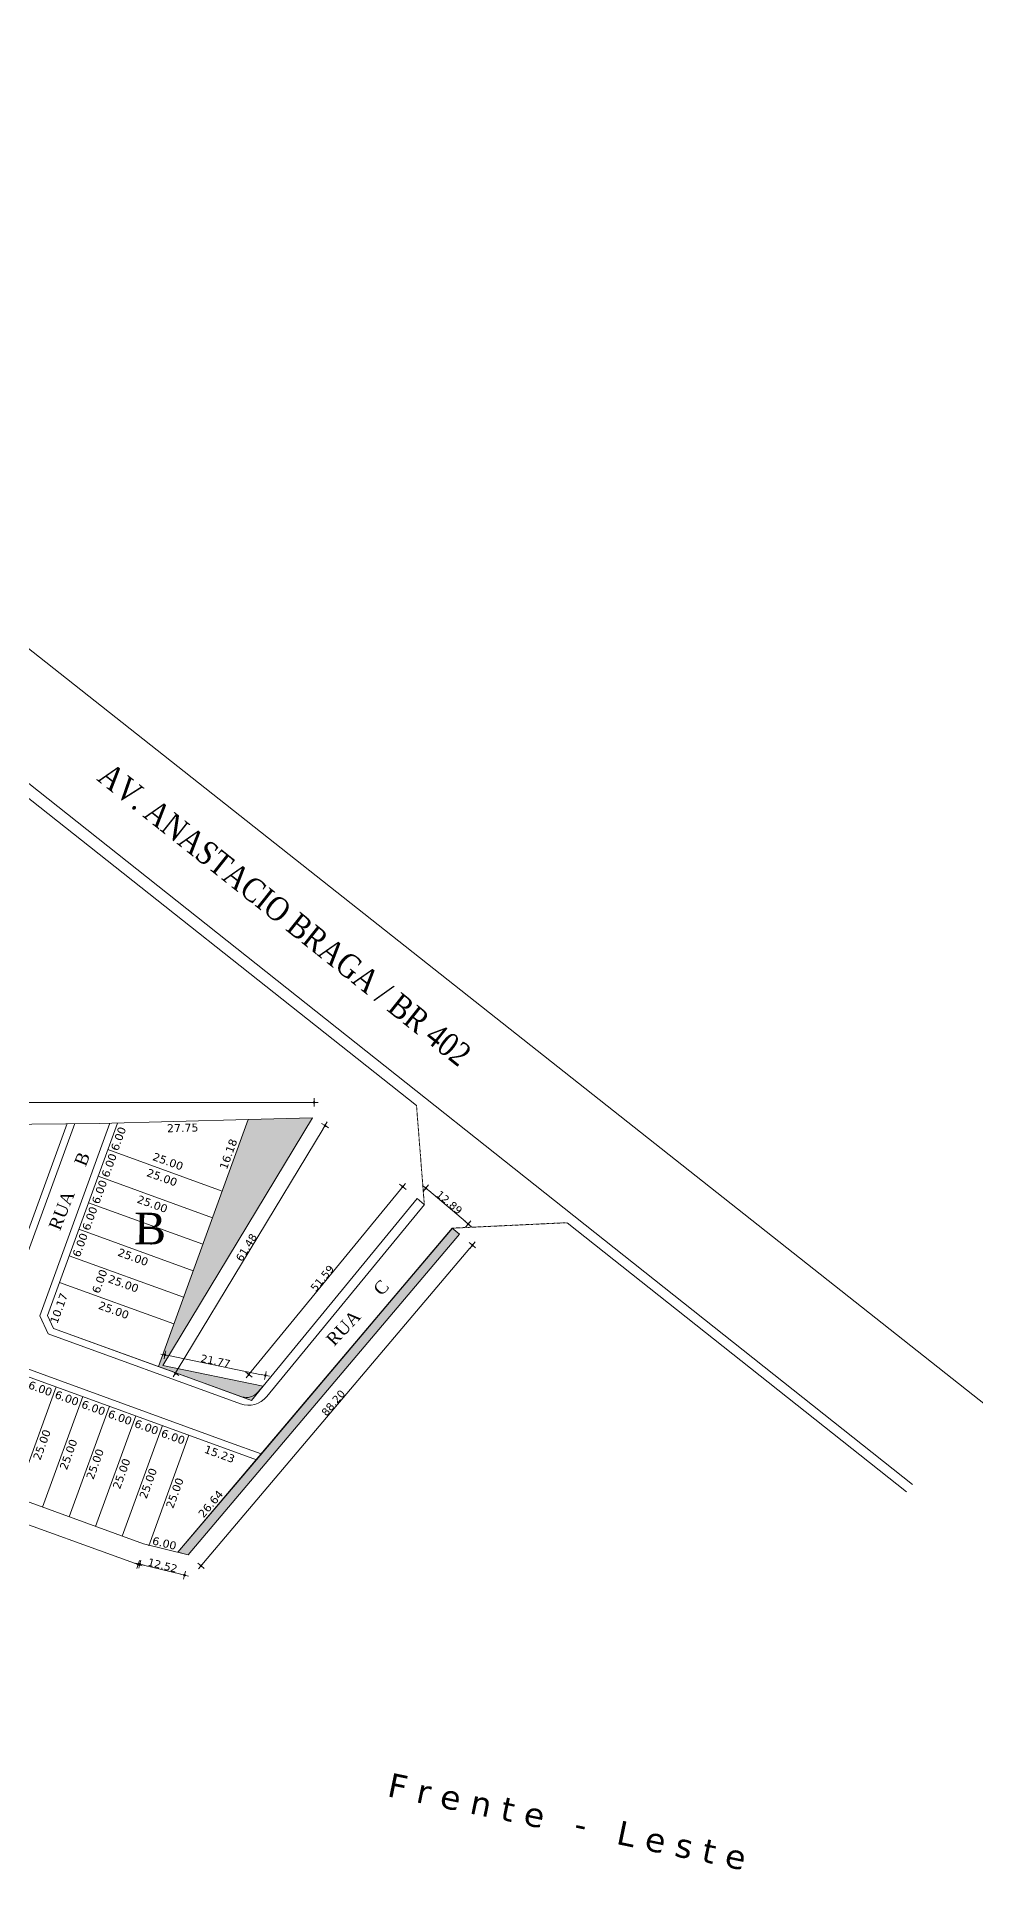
# Model space of a CAD drawing. Header units: centimetres. Extents: x 429547 to 433218, y 9613176 to 9615382.
# Drawn here: x 432712.5 to 432911.9, y 9614519.5 to 9614908.8 of the extents above; entities that cross this region are included whole.
import ezdxf
from ezdxf.enums import TextEntityAlignment as Align

# ---------------------------------------------------------------- set-up
doc = ezdxf.new("R2010")
doc.units = ezdxf.units.CM
doc.header["$LTSCALE"] = 0.05
doc.linetypes.add('CONTINUO', pattern=[0])
doc.linetypes.add('DASHED2', pattern=[0.375, 0.25, -0.125])
for name, color, linetype, lineweight in [('AREAS', 6, 'Continuous', 20), ('CERCA', 1, 'FENCELINE1', 15), ('DIM NOVO', 4, 'Continuous', 20), ('p vista', 1, 'Continuous', 50)]:
    doc.layers.add(name, color=color, linetype=linetype, lineweight=lineweight)
for name, color, linetype in [('Cotas', 4, 'Continuous'), ('DIM', 7, 'Continuous'), ('Hachura', 252, 'Continuous'), ('PENA-02', 2, 'Continuous'), ('PVISTA', 1, 'CONTINUO')]:
    doc.layers.add(name, color=color, linetype=linetype)
doc.styles.add('LEALTÀ PADRÃO', font='verdana.ttf')
doc.styles.add('style1', font='times.ttf')
doc.styles.add('VIDAL', font='times.ttf', dxfattribs={"width": 0.85})
doc.linetypes.add('FENCELINE1', pattern='A,0.25,-0.1,[133,ltypeshp.shx,S=0.1,R=0,X=-0.1,Y=0],-0.1,1', length=1.45)

msp = doc.modelspace()

# ---------------------------------------------------------------- hatches: boundary and pattern name
at = {"layer": 'Hachura', "linetype": 'Continuous', "lineweight": 0, "true_color": 0x139b48}
h = msp.add_hatch(dxfattribs=at)
h.set_pattern_fill('CROSS', color=114, scale=0.1)
h.set_pattern_definition([(0, (0, -1000), (0.635, 0.635), [0.3175, -0.9525000000000001]), (90, (0.15875, -1000.15875), (-0.635, 0.635), [0.3175, -0.9525000000000001])])
h.paths.add_polyline_path([(432771.0731855543, 9614679.135866411), (432757.4343539504, 9614678.77117207), (432738.3663953225, 9614626.327654801), (432758.1610008262, 9614619.130526569), (432760.6173315311, 9614622.126806464), (432739.2924790777, 9614626.506711468)])
h = msp.add_hatch(dxfattribs=at)
h.set_pattern_fill('CROSS', color=114, scale=0.1)
h.set_pattern_definition([(0, (-32.27454728545854, -985.6010884493589), (0.635, 0.635), [0.3175, -0.9525000000000001]), (90, (-32.11579728545854, -985.759838449359), (-0.635, 0.635), [0.3175, -0.9525000000000001])])
h.paths.add_polyline_path([(432802.3260295086, 9614654.408753552), (432800.790504364, 9614655.708100056), (432772.4121309419, 9614622.162793616), (432774.0089709759, 9614620.944581171)])
h.paths.add_polyline_path([(432774.0089709762, 9614620.944581171), (432772.412130942, 9614622.162793616), (432742.5377746632, 9614586.849126367), (432744.7012333928, 9614586.309656734)])

# ---------------------------------------------------------------- linework, layer by layer
at = {"layer": 'AREAS', "color": 7, "linetype": 'Continuous', "lineweight": 9}
for p, q in [((432738.3663953225, 9614626.327654801, -1.123782759066671), (432757.4343539504, 9614678.77117207, -1.123782759066671)), ((432771.0731855543, 9614679.135866411, -1.123782759066671), (432739.2924790777, 9614626.506711468, -1.123782759066671)), ((432757.4343539504, 9614678.77117207, -1.123782759066671), (432771.0731855543, 9614679.135866411, -1.123782759066671)), ((432742.5376089691, 9614586.848930554, -0.009484776779459995), (432800.7903386896, 9614655.707904227, -0.009484776779459995)), ((432802.3260295086, 9614654.408753552, -0.009484776779459995), (432744.7010676987, 9614586.309460921, -0.009484776779459995)), ((432800.7903386896, 9614655.707904227, -0.009484776779459995), (432802.3260295086, 9614654.408753552, -0.009484776779459995)), ((432758.1610008262, 9614619.130526569, -1.123782759066671), (432738.3663953225, 9614626.327654801, -1.123782759066671)), ((432739.2924790777, 9614626.506711468, -1.123782759066671), (432760.6173315311, 9614622.126806464, -1.123782759066671)), ((432760.6173315311, 9614622.126806464, -1.123782759066671), (432758.1610008262, 9614619.130526569, -1.123782759066671)), ((432759.5039699428, 9614620.854526857, -3.269223713228712), (432760.6173315329, 9614622.126806464, -1.123782759066671)), ((432744.7010676987, 9614586.309460921, -0.009484776779459995), (432742.5376089691, 9614586.848930554, -0.009484776779459995))]:
    msp.add_line(p, q, dxfattribs=at)
at = {"layer": 'CERCA', "color": 7, "linetype": 'ByBlock', "lineweight": 9}
for p, q in [((432702.4690389585, 9614677.67411701, -1.594199855927836), (432725.8999727422, 9614677.936177162, -1.639399999999995)), ((432725.8999727422, 9614677.936177162, -1.639399999999995), (432757.4343539518, 9614678.771172073, -1.347910679710563)), ((432775.8315979597, 9614626.194676353, -0.5667955337417041), (432792.478592455, 9614645.867549252, -0.8454509122228262)), ((432759.1846034644, 9614606.521803454, -0.288140155260582), (432775.8315979597, 9614626.194676353, -0.5667955337417041)), ((432742.5376089691, 9614586.848930554, -0.009484776779459995), (432759.1846034644, 9614606.521803454, -0.288140155260582))]:
    msp.add_line(p, q, dxfattribs=at)
at = {"layer": 'Cotas', "color": 251, "lineweight": 0, "true_color": 0x636466}
for p, q in [((432770.533737994, 9614682.427548172), (432772.3257378615, 9614682.428237332)), ((432771.4297379277, 9614682.427892752), (432771.429393348, 9614683.323892687)), ((432771.4297379277, 9614682.427892752), (432771.4300825075, 9614681.531892817)), ((432773.7637846735, 9614677.51111791), (432772.9967806786, 9614677.974281888)), ((432773.3006206942, 9614676.744113915), (432774.2269486528, 9614678.278121904)), ((432773.7637846735, 9614677.51111791), (432774.5307886685, 9614677.04795393)), ((432790.2814150658, 9614664.518490367), (432789.5884969647, 9614665.086540105)), ((432789.7133653274, 9614663.825572265), (432790.8494648041, 9614665.211408468)), ((432790.2814150658, 9614664.518490367), (432790.9743331668, 9614663.950440628)), ((432795.854419703, 9614663.62690269), (432794.4863084775, 9614664.784285804)), ((432795.1703640902, 9614664.205594247), (432794.5916725328, 9614663.521538634)), ((432795.1703640902, 9614664.205594247), (432795.7490556477, 9614664.88964986)), ((432803.4877676123, 9614657.169307856), (432804.8558788377, 9614656.011924742)), ((432804.171823225, 9614656.590616299), (432803.5931316675, 9614655.906560685)), ((432804.171823225, 9614656.590616299), (432804.7505147824, 9614657.274671912)), ((432805.0629687151, 9614652.092782106), (432804.3789869032, 9614652.671560891)), ((432804.484189931, 9614651.408800295), (432805.6417474992, 9614652.776763918)), ((432805.0629687151, 9614652.092782106), (432805.746950527, 9614651.514003322)), ((432740.6397800716, 9614628.612938633), (432738.8844224419, 9614628.973471006)), ((432739.7621012568, 9614628.79320482), (432739.5818350701, 9614627.915526005)), ((432739.7621012568, 9614628.79320482), (432739.9423674434, 9614629.670883635)), ((432741.9830781962, 9614624.881962964), (432741.2160742012, 9614625.345126944)), ((432742.4462421755, 9614625.648966959), (432741.5199142169, 9614624.11495897)), ((432741.9830781962, 9614624.881962964), (432742.7500821911, 9614624.418798985)), ((432757.5741762249, 9614624.621565333), (432756.8812581238, 9614625.18961507)), ((432758.1422259632, 9614625.314483434), (432757.0061264865, 9614623.928647231)), ((432757.5741762249, 9614624.621565333), (432758.2670943259, 9614624.053515594)), ((432760.209274895, 9614624.593566002), (432761.9646325246, 9614624.23303363)), ((432761.0869537098, 9614624.413299816), (432760.9066875232, 9614623.535621)), ((432761.0869537098, 9614624.413299816), (432761.2672198965, 9614625.290978631)), ((432733.2286218872, 9614584.55444585), (432734.9136127204, 9614583.94447053)), ((432735.3225526899, 9614584.121639198), (432733.5837938394, 9614584.555207716)), ((432734.0711173038, 9614584.24945819), (432734.3761049641, 9614585.091953607)), ((432734.4531732646, 9614584.338423457), (432734.2363890056, 9614583.469044032)), ((432734.4531732646, 9614584.338423457), (432734.6699575237, 9614585.207802882)), ((432747.4380069049, 9614583.993489474), (432746.754025093, 9614584.572268259)), ((432748.016785689, 9614584.677471286), (432746.8592281208, 9614583.309507662)), ((432734.0711173038, 9614584.24945819), (432733.7661296435, 9614583.406962773)), ((432743.0572811248, 9614582.192944633), (432744.7960399753, 9614581.759376114)), ((432743.9266605501, 9614581.976160374), (432743.709876291, 9614581.106780948)), ((432743.9266605501, 9614581.976160374), (432744.1434448091, 9614582.845539799)), ((432747.4380069049, 9614583.993489474), (432748.1219887168, 9614583.41471069))]:
    msp.add_line(p, q, dxfattribs=at)
for centre in [(432771.4297379277, 9614682.427892752), (432773.7637846735, 9614677.51111791), (432790.2814150658, 9614664.518490367), (432795.1703640902, 9614664.205594247), (432804.171823225, 9614656.590616299), (432805.0629687151, 9614652.092782106), (432739.7621012568, 9614628.79320482), (432741.9830781962, 9614624.881962964), (432757.5741762249, 9614624.621565333), (432761.0869537098, 9614624.413299816), (432734.0711173038, 9614584.24945819), (432734.4531732646, 9614584.338423457), (432743.9266605501, 9614581.976160374), (432747.4380069049, 9614583.993489474)]:
    msp.add_circle(centre, 0.1792, dxfattribs=at)
at = {"layer": 'DIM NOVO', "color": 251, "linetype": 'Continuous', "lineweight": 0, "true_color": 0x636466}
for p, q in [((430996.2906975787, 9614681.745217515), (432770.629737987, 9614682.427585091)), ((432773.3502454055, 9614676.826292912), (432742.3966174643, 9614625.566787962)), ((432758.0813634908, 9614625.24024221), (432789.7742277998, 9614663.89981349)), ((432795.7811280293, 9614663.688905358), (432803.561059285, 9614657.10730519)), ((432747.9547736766, 9614584.604187522), (432804.5462019434, 9614651.48208406)), ((432740.5457430559, 9614628.632252868), (432760.3033119109, 9614624.57425177)), ((432680.2744580926, 9614603.724124637), (432733.3188892533, 9614584.521768602)), ((432735.2294048944, 9614584.144866083), (432743.1504289205, 9614582.169717748))]:
    msp.add_line(p, q, dxfattribs=at)
at = {"layer": 'Hachura', "color": 114, "linetype": 'Continuous', "lineweight": 0, "true_color": 0x139b48, "elevation": -0.009484776779459995}
msp.add_lwpolyline([(432742.5376089691, 9614586.848930554), (432800.79033867, 9614655.707904244), (432802.3260295086, 9614654.408753552), (432744.7010676987, 9614586.309460921), (432742.5376089691, 9614586.848930554)], dxfattribs=at)
at = {"layer": 'p vista', "color": 7, "linetype": 'Continuous', "lineweight": 9}
for p, q in [((432546.3264858366, 9614908.82741803), (432921.1221273808, 9614612.526492191)), ((432527.4925312646, 9614895.658488149), (432898.5213854936, 9614601.238836994)), ((432677.3930191538, 9614773.517645124), (432793.1943402431, 9614681.734876012)), ((432705.4323509699, 9614640.559343161), (432719.0236960418, 9614677.940268613)), ((432706.6297537165, 9614639.46286442), (432720.62463344, 9614677.953650495)), ((432713.2084048212, 9614637.07093013), (432728.0956746301, 9614678.016099278)), ((432714.8304239775, 9614637.142294178), (432729.6966120276, 9614678.02948116)), ((432738.3663953254, 9614626.327654809), (432757.434353952, 9614678.771172075)), ((432771.0731855556, 9614679.135866413, -1.123782759066671), (432739.292479079, 9614626.50671147, -1.123782759066671)), ((432757.4343539518, 9614678.771172073, -1.123782759066671), (432771.0731855556, 9614679.135866413, -1.123782759066671)), ((432751.9072195371, 9614663.569630327), (432727.6463826378, 9614672.390637353)), ((432759.1846034648, 9614606.521803455, -1.760985814264178e-09), (432593.9681579783, 9614666.592914462)), ((432753.4867093573, 9614610.189574845), (432594.3666045243, 9614668.044115003)), ((432749.8569901491, 9614657.930786524), (432725.596153249, 9614666.751793548)), ((432747.8067607597, 9614652.29194272), (432723.5459238593, 9614661.112949744)), ((432793.3245703781, 9614662.023731498, -1.123782759066671), (432760.6173315324, 9614622.126806466, -1.123782759066671)), ((432793.3245703781, 9614662.023731498, -1.123782759066671), (432760.6173315324, 9614622.126806466, -1.123782759066671)), ((432760.6173315324, 9614622.126806464, -1.123782759066671), (432793.3245703738, 9614662.0237315, -1.123782759066671)), ((432794.871262567, 9614660.755763331, -1.123782758921152), (432761.3939325194, 9614619.919466097, -1.123782758950256)), ((432793.3245703738, 9614662.0237315, -1.123782759066671), (432794.8516626373, 9614660.731854955, -1.123782759066671)), ((432745.7565313705, 9614646.653098915), (432721.4956944709, 9614655.474105941)), ((432742.5376089691, 9614586.848930554, -0.009484776779459995), (432800.8020897026, 9614655.703985702, -0.9847786014633872)), ((432802.3260295086, 9614654.408753552, -1.123782759066671), (432744.7010676987, 9614586.309460921, -1.123782759066671)), ((432800.79033869, 9614655.707904227, -1.123782759066671), (432802.3260295086, 9614654.408753552, -1.123782759066671)), ((432825.1978057282, 9614656.869552474), (432897.2781933374, 9614599.67216113)), ((432743.7063019827, 9614641.014255112), (432719.4454650815, 9614649.835262137)), ((432741.6560725926, 9614635.375411307), (432717.3952356923, 9614644.196418332)), ((432713.2084048217, 9614637.07093013), (432715.002712028, 9614633.226393536)), ((432714.8304239771, 9614637.14229418), (432716.0991907699, 9614634.423796283)), ((432755.8194292866, 9614618.389697688, -1.039049979211995), (432715.0027120271, 9614633.226393536)), ((432756.1192398468, 9614619.90168462, -3.218161430995679), (432716.0991907698, 9614634.423796281)), ((432738.3663953254, 9614626.327654809), (432716.0991912674, 9614634.423796147)), ((432739.292479079, 9614626.50671147, -1.123782759066671), (432760.6173315324, 9614622.126806464, -1.123782759066671)), ((432708.1379214206, 9614598.480688324), (432716.680543875, 9614621.975870844)), ((432713.7767652249, 9614596.430458935), (432722.3193876793, 9614619.925641455)), ((432719.4156090298, 9614594.380229548), (432727.9582314842, 9614617.875412067)), ((432725.0544528344, 9614592.330000158), (432733.5970752887, 9614615.825182678)), ((432730.693296639, 9614590.27977077), (432739.2359190934, 9614613.774953289)), ((432730.693296639, 9614590.27977077), (432739.2359190934, 9614613.774953289)), ((432736.3321404437, 9614588.22954138), (432744.874762898, 9614611.7247239)), ((432735.2275804131, 9614588.671724005, -1.123782759066671), (432678.6095439764, 9614609.257497663, -0.07918096413684772)), ((432753.4885646439, 9614610.19467753), (432760.2211590767, 9614607.746770928)), ((432744.7010676987, 9614586.309460921, -1.123782759066671), (432735.2275804131, 9614588.671724005, -1.123782759066671))]:
    msp.add_line(p, q, dxfattribs=at)
at = {"layer": 'p vista', "color": 7, "linetype": 'Continuous', "lineweight": 9, "extrusion": (0.01960590860376351, -0.01607279595935842, 0.9996785851351773)}
for centre, radius, start, end in [((7709792.603779525, 5758995.010931499, -146050.2672772421), 5, 199.3629330648765, 270.0000000000051), ((7709792.169661932, 5758995.138958449, -146052.4641120941), 3.128937924444871, 200.8672765185334, 269.2498814200814)]:
    msp.add_arc(centre, radius, start, end, dxfattribs=at)
at = {"layer": 'PVISTA', "color": 7, "linetype": 'DASHED2', "lineweight": 9}
for p, q in [((432794.8516626364, 9614660.731854955, -1.123782759066671), (432793.1943402431, 9614681.734876012)), ((432800.7903386699, 9614655.707904244, -0.009484776779459995), (432825.1978057282, 9614656.869552474))]:
    msp.add_line(p, q, dxfattribs=at)

# ---------------------------------------------------------------- texts
at = {"color": 7, "linetype": 'Continuous', "lineweight": 9, "style": 'VIDAL', "width": 0.85}
msp.add_text('AV. ANASTACIO BRAGA / BR 402', height=5, rotation=321.5389208265765, dxfattribs=at).set_placement((432765.1939358374, 9614722.33253298), align=Align.MIDDLE)
at = {"color": 0, "linetype": 'Continuous', "lineweight": 9, "style": 'LEALTÀ PADRÃO'}
msp.add_text('F r e n t e   -   L e s t e', height=5.1, rotation=348.2372942264062, dxfattribs=at).set_placement((432786.7462772186, 9614535.064933835, -0.3719389999999976))
msp.add_text('F r e n t e   -   L e s t e', height=5.1, rotation=348.2372942264062, dxfattribs=at).set_placement((432786.7462772186, 9614535.064933835, -0.3719389999999976))
at = {"layer": 'DIM', "color": 7, "linetype": 'Continuous', "lineweight": 9, "style": 'LEALTÀ PADRÃO'}
for s, rotation, p in [('27.75', 1.531690484901054, (432740.2191206067, 9614676.071306327)), ('6.00', 70.01922023538812, (432729.7954664587, 9614671.975093542)), ('16.18', 70.01922023676933, (432752.8919019753, 9614668.018133907)), ('6.00', 70.01922023296692, (432727.8064207431, 9614666.314003939)), ('25.00', 340.0192202343767, (432736.9924321569, 9614670.225177541)), ('25.00', 340.0192202343767, (432735.7242591347, 9614666.822764134)), ('6.00', 70.01922023296692, (432725.7561913529, 9614660.675160132)), ('25.00', 340.0192202343767, (432733.6740297446, 9614661.183920331)), ('6.00', 70.01922023296692, (432723.7059619646, 9614655.03631633)), ('6.00', 70.01922023296692, (432721.6557325768, 9614649.397472527)), ('25.00', 340.0192202343767, (432729.5735709675, 9614649.906232726)), ('6.00', 70.01922023296692, (432725.8027411969, 9614641.679340307)), ('25.00', 340.0192202343767, (432727.5233415778, 9614644.267388921)), ('10.17', 70.01922023841013, (432716.887975277, 9614635.26327616)), ('25.00', 340.0192202343767, (432725.4731121891, 9614638.628545115)), ('6.00', 340.0192202352464, (432710.5747982085, 9614621.735763924)), ('6.00', 340.0192202352464, (432716.2136420131, 9614619.685534535)), ('6.00', 340.0192202352464, (432721.8524858172, 9614617.635305146)), ('6.00', 340.0192202352464, (432727.4913296218, 9614615.585075758)), ('25.00', 70.01922023713075, (432713.287194833, 9614606.27732752)), ('6.00', 340.0192202352464, (432733.1301734264, 9614613.53484637)), ('6.00', 340.0192202352464, (432738.769017231, 9614611.48461698)), ('25.00', 70.01922023713075, (432718.9260386376, 9614604.227098132)), ('25.00', 70.01922023713075, (432724.5648824422, 9614602.176868742)), ('15.23', 340.0192202347583, (432747.9533017579, 9614608.064046118)), ('25.00', 70.01922023713075, (432730.2037262468, 9614600.126639353)), ('25.00', 70.01922023713075, (432735.8425700514, 9614598.076409964)), ('25.00', 70.01922023753822, (432741.4980437721, 9614596.016048973)), ('26.64', 49.76242403540618, (432747.9630851758, 9614594.039074445)), ('6.00', 346.4382956321559, (432736.9363988582, 9614588.552422969))]:
    msp.add_text(s, height=1.7, rotation=rotation, dxfattribs=at).set_placement(p)
at = {"layer": 'DIM NOVO', "color": 251, "linetype": 'Continuous', "lineweight": 0, "true_color": 0x636466, "style": 'LEALTÀ PADRÃO'}
for s, rotation, p in [('12.89', 319.7697304753672, (432797.1997826124, 9614662.62715876)), ('61.48', 58.87384962530039, (432756.0995966464, 9614648.46345083)), ('51.59', 50.65532353486677, (432771.7729056501, 9614642.099501655)), ('21.77', 348.3934478643085, (432747.2389446386, 9614627.32585077)), ('88.20', 49.76242406751236, (432774.0761059254, 9614615.63709053)), ('12.52', 345.9985342560551, (432735.9856685763, 9614584.060119862))]:
    msp.add_text(s, height=1.625, rotation=rotation, dxfattribs=at).set_placement(p)
at = {"layer": 'PENA-02', "color": 7, "lineweight": 9, "style": 'style1'}
for s, height, rotation, p in [('RUA      B  ', 2.688091146822341, 68.17402163789437, (432719.8382443107, 9614664.539556349)), ('RUA      B  ', 2.688091146822341, 68.17402163789437, (432719.8382443107, 9614664.539556349)), ('B', 6.719999999999998, 359.4400271476578, (432736.6167132297, 9614655.6093854)), ('RUA      C ', 2.688091146822341, 46.85483734168245, (432781.0156566997, 9614638.10466202))]:
    msp.add_text(s, height=height, rotation=rotation, dxfattribs=at).set_placement(p, align=Align.MIDDLE)

doc.saveas('drawing.dxf')
